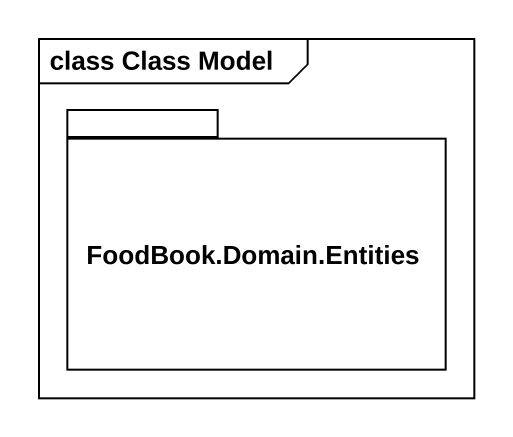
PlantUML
@startuml
mainframe class Class Model
package "FoodBook.Domain.Entities" as FoodBook_Domain_Entities {
}
@enduml
